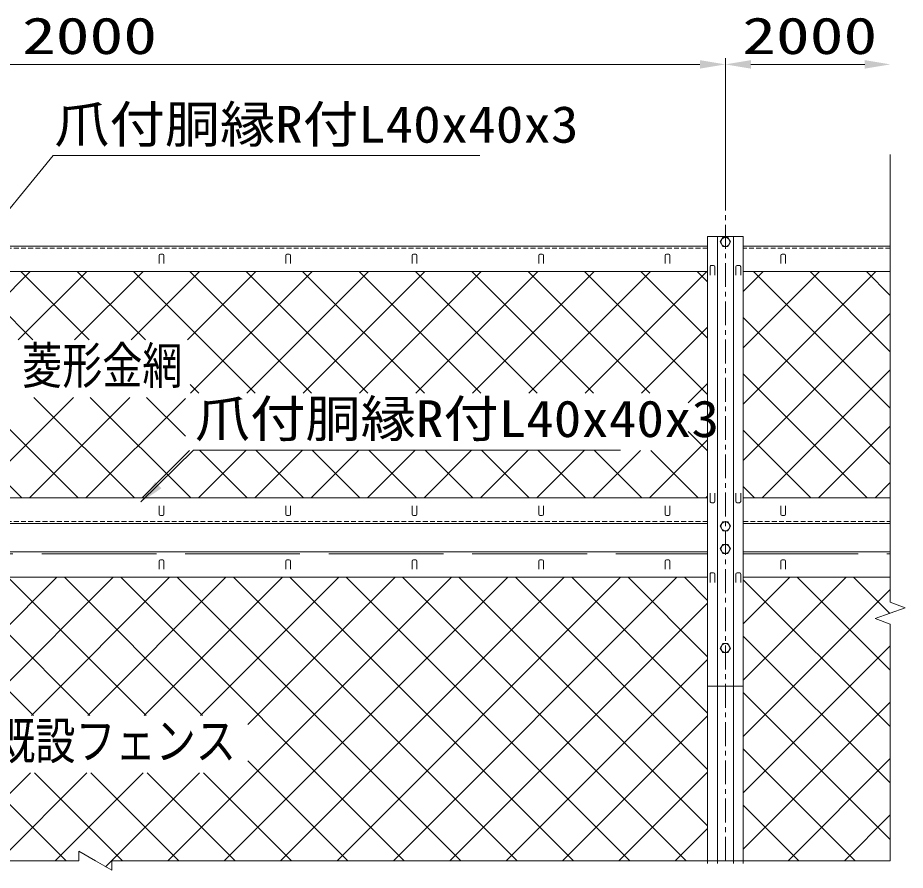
# Model space of a CAD drawing. Units: millimetres, scale not verified. Extents: x -4455 to 4455, y -3150 to 3150.
# Drawn here: x -2805 to -1413, y -1892 to -555 of the extents above; entities that cross this region are included whole.
import ezdxf
from ezdxf.enums import TextEntityAlignment as Align

# ---------------------------------------------------------------- set-up
doc = ezdxf.new("R2010")
doc.units = ezdxf.units.MM
doc.header["$LTSCALE"] = 30
for name, pattern in [('DASHED', [7.5, 6, -1.5]), ('USER1', [2, 1.25, -0.25, 0.25, -0.25]), ('USER3', [0.375, 0.25, -0.125])]:
    doc.linetypes.add(name, pattern=pattern)
for name, color, linetype, lineweight in [('0-1_net', 2, 'Continuous', 18), ('0-2_0', 1, 'Continuous', 18), ('0-3_2', 7, 'Continuous', 9), ('0-4_1', 7, 'Continuous', 9), ('0-5_center', 2, 'USER1', 18), ('0-6_柱', 7, 'Continuous', 9), ('0-9_EXTCNT-L', 4, 'Continuous', 18), ('0-A_既設net', 4, 'Continuous', 18)]:
    doc.layers.add(name, color=color, linetype=linetype, lineweight=lineweight)
doc.styles.add('ＭＳ ゴシック', font='')
doc.styles.get('ＭＳ ゴシック').set_extended_font_data('MS Gothic')

msp = doc.modelspace()

# ---------------------------------------------------------------- linework, layer by layer
at = {"layer": '0-1_net'}
for p, q in [((-2798.34, -1307.8), (-3153.34, -952.8)), ((-3139.86, -1307.8), (-2784.86, -952.8)), ((-2709.95, -1307.8), (-3064.95, -952.8)), ((-2780.89, -1060.09), (-2888.18, -952.8)), ((-2803.76, -1060.09), (-2696.47, -952.8)), ((-2692.5, -1060.09), (-2799.79, -952.8)), ((-2715.37, -1060.09), (-2608.08, -952.8)), ((-2604.11, -1060.09), (-2711.4, -952.8)), ((-2626.98, -1060.09), (-2519.69, -952.8)), ((-2432.2, -1143.62), (-2623.01, -952.8)), ((-2538.59, -1060.09), (-2431.3, -952.8)), ((-2343.81, -1143.62), (-2534.62, -952.8)), ((-2533.73, -1143.62), (-2342.91, -952.8)), ((-2255.42, -1143.62), (-2446.24, -952.8)), ((-2445.34, -1143.62), (-2254.53, -952.8)), ((-2167.03, -1143.62), (-2357.85, -952.8)), ((-2356.95, -1143.62), (-2166.14, -952.8)), ((-2078.64, -1143.62), (-2269.46, -952.8)), ((-2268.56, -1143.62), (-2077.75, -952.8)), ((-1990.26, -1143.62), (-2181.07, -952.8)), ((-2180.18, -1143.62), (-1989.36, -952.8)), ((-1901.87, -1143.62), (-2092.68, -952.8)), ((-2091.79, -1143.62), (-1900.97, -952.8)), ((-1813.48, -1143.62), (-2004.29, -952.8)), ((-2003.4, -1143.62), (-1812.58, -952.8)), ((-1723.03, -1145.67), (-1915.91, -952.8)), ((-1915.01, -1143.62), (-1724.2, -952.8)), ((-1723.03, -1057.28), (-1827.52, -952.8)), ((-1723.03, -968.9), (-1739.13, -952.8)), ((-1667.03, -984.03), (-1635.81, -952.8)), ((-1667.03, -1072.41), (-1547.42, -952.8)), ((-1667.03, -1160.8), (-1459.03, -952.8)), ((-1436.55, -1166.99), (-1650.74, -952.8)), ((-1436.55, -1078.6), (-1562.35, -952.8)), ((-1436.55, -990.21), (-1473.96, -952.8)), ((-1667.03, -1249.19), (-1436.55, -1018.71)), ((-1436.55, -1255.38), (-1667.03, -1024.9)), ((-1826.62, -1143.62), (-1723.03, -1040.03)), ((-1637.25, -1307.8), (-1436.55, -1107.1)), ((-1472.52, -1307.8), (-1667.03, -1113.28)), ((-2520.59, -1143.62), (-2534.36, -1129.84)), ((-1753.22, -1158.6), (-1723.03, -1128.41)), ((-2874.69, -1307.8), (-2716.98, -1150.09)), ((-2786.3, -1307.8), (-2628.59, -1150.09)), ((-2621.57, -1307.8), (-2779.28, -1150.09)), ((-2697.91, -1307.8), (-2541.79, -1151.68)), ((-2533.18, -1307.8), (-2690.89, -1150.09)), ((-2541.79, -1210.8), (-2602.5, -1150.09)), ((-1548.87, -1307.8), (-1436.55, -1195.48)), ((-1723.03, -1234.06), (-1753.22, -1203.87)), ((-1560.91, -1307.8), (-1667.03, -1201.67)), ((-1814.03, -1307.8), (-1723.03, -1216.8)), ((-2609.53, -1307.8), (-2535.34, -1233.62)), ((-2521.14, -1307.8), (-2446.95, -1233.62)), ((-2444.79, -1307.8), (-2518.97, -1233.62)), ((-2432.75, -1307.8), (-2358.56, -1233.62)), ((-2356.4, -1307.8), (-2430.59, -1233.62)), ((-2344.36, -1307.8), (-2270.18, -1233.62)), ((-2268.01, -1307.8), (-2342.2, -1233.62)), ((-2255.97, -1307.8), (-2181.79, -1233.62)), ((-2179.62, -1307.8), (-2253.81, -1233.62)), ((-2167.58, -1307.8), (-2093.4, -1233.62)), ((-2091.24, -1307.8), (-2165.42, -1233.62)), ((-2079.2, -1307.8), (-2005.01, -1233.62)), ((-2002.85, -1307.8), (-2077.03, -1233.62)), ((-1990.81, -1307.8), (-1916.62, -1233.62)), ((-1914.46, -1307.8), (-1988.64, -1233.62)), ((-1902.42, -1307.8), (-1828.23, -1233.62)), ((-1826.07, -1307.8), (-1900.26, -1233.62)), ((-1737.68, -1307.8), (-1811.87, -1233.62)), ((-1649.29, -1307.8), (-1667.03, -1290.06)), ((-1460.48, -1307.8), (-1436.55, -1283.87)), ((-1725.64, -1307.8), (-1723.03, -1305.19))]:
    msp.add_line(p, q, dxfattribs=at)
at = {"layer": '0-2_0'}
for p, q in [((-1695.03, -855.49), (-1695.03, -617.8)), ((-1695.03, -855.49), (-1695.03, -617.8)), ((-3655.03, -627.8), (-1735.03, -627.8)), ((-1655.03, -627.8), (-1476.55, -627.8))]:
    msp.add_line(p, q, dxfattribs=at)
at = {"layer": '0-2_0', "color": 7, "lineweight": 9}
for p, q in [((-1723.03, -912.8), (-3667.03, -912.8)), ((-1436.55, -912.8), (-1667.03, -912.8)), ((-1723.03, -952.8), (-3667.03, -952.8)), ((-1667.03, -952.8), (-1436.55, -952.8)), ((-1723.03, -1307.8), (-3667.03, -1307.8)), ((-1667.03, -1307.8), (-1436.55, -1307.8)), ((-1723.03, -1347.8), (-3667.03, -1347.8)), ((-1667.03, -1347.8), (-1436.55, -1347.8))]:
    msp.add_line(p, q, dxfattribs=at)
for points in [[(-2079.93, -770.9), (-2749.28, -770.9), (-2868.06, -916.14)], [(-1859.44, -1232.66), (-2528.79, -1232.66), (-2611.6, -1314.06)]]:
    msp.add_lwpolyline(points, dxfattribs=at)
at = {"layer": '0-2_0'}
for points in [[(-1735.03, -621.13), (-1695.03, -627.8), (-1735.03, -634.47)], [(-1655.03, -621.13), (-1695.03, -627.8), (-1655.03, -634.47)], [(-1476.55, -621.13), (-1436.55, -627.8), (-1476.55, -634.47)]]:
    msp.add_solid(points, dxfattribs=at)
at = {"layer": '0-2_0', "color": 7}
msp.add_solid([(-2613.04, -1315.45), (-2588.99, -1282.74), (-2579.37, -1292.76)], dxfattribs=at)
at = {"layer": '0-3_2'}
for p, q in [((-1699.03, -1345.37), (-1703.03, -1352.3)), ((-1691.03, -1345.37), (-1699.03, -1345.37)), ((-1703.03, -1352.3), (-1699.03, -1359.23)), ((-1699.03, -1359.23), (-1691.03, -1359.23))]:
    msp.add_line(p, q, dxfattribs=at)
at = {"layer": '0-3_2', "color": 3, "linetype": 'DASHED', "lineweight": 18}
for p, q in [((-3667.03, -1395.3), (-1723.03, -1395.3)), ((-1667.03, -1395.3), (-1436.55, -1395.3))]:
    msp.add_line(p, q, dxfattribs=at)
at = {"layer": '0-3_2'}
msp.add_lwpolyline([(-1703.03, -906.33), (-1699.03, -899.4), (-1691.03, -899.4), (-1687.03, -906.33), (-1691.03, -913.25), (-1699.03, -913.25)], close=True, dxfattribs=at)
msp.add_lwpolyline([(-1691.03, -1359.23), (-1687.03, -1352.3), (-1691.03, -1345.37)], dxfattribs=at)
for centre in [(-1695.03, -906.33), (-1695.03, -1352.3)]:
    msp.add_circle(centre, 6.93, dxfattribs=at)
at = {"layer": '0-4_1', "color": 4, "lineweight": 18}
for p, q in [((-1436.55, -769.23), (-1436.55, -1471.49)), ((-1436.55, -1505.69), (-1436.55, -1876.95))]:
    msp.add_line(p, q, dxfattribs=at)
at = {"layer": '0-4_1', "color": 3, "linetype": 'USER3', "lineweight": 18}
for p, q in [((-1723.03, -915.8), (-3667.03, -915.8)), ((-1436.55, -915.8), (-1667.03, -915.8)), ((-1723.03, -1344.73), (-3667.03, -1344.86)), ((-1667.03, -1344.73), (-1436.55, -1344.75))]:
    msp.add_line(p, q, dxfattribs=at)
at = {"layer": '0-4_1'}
for p, q in [((-2582.78, -940.3), (-2582.78, -927.3)), ((-2577.29, -925.3), (-2580.78, -925.3)), ((-2575.28, -940.3), (-2575.28, -927.3)), ((-2384.45, -940.3), (-2384.45, -927.3)), ((-2378.96, -925.3), (-2382.45, -925.3)), ((-2376.95, -940.3), (-2376.95, -927.3)), ((-2186.12, -940.3), (-2186.12, -927.3)), ((-2180.63, -925.3), (-2184.12, -925.3)), ((-2178.62, -940.3), (-2178.62, -927.3)), ((-1987.79, -940.3), (-1987.79, -927.3)), ((-1982.3, -925.3), (-1985.79, -925.3)), ((-1980.29, -940.3), (-1980.29, -927.3)), ((-1789.46, -940.3), (-1789.46, -927.3)), ((-1783.97, -925.3), (-1787.46, -925.3)), ((-1781.96, -940.3), (-1781.96, -927.3)), ((-1608.1, -940.3), (-1608.1, -927.3)), ((-1606.1, -925.3), (-1602.6, -925.3)), ((-1600.6, -940.3), (-1600.6, -927.3)), ((-1719.07, -958.32), (-1719.07, -945.32)), ((-1713.58, -943.32), (-1717.07, -943.32)), ((-1711.57, -958.32), (-1711.58, -945.32)), ((-1678.49, -958.32), (-1678.49, -945.32)), ((-1676.49, -943.32), (-1672.99, -943.32)), ((-1670.99, -958.32), (-1670.99, -945.32)), ((-1719.07, -1300.3), (-1719.07, -1313.3)), ((-1711.57, -1300.3), (-1711.58, -1313.3)), ((-1678.49, -1300.3), (-1678.49, -1313.3)), ((-1670.99, -1300.3), (-1670.99, -1313.3)), ((-2582.78, -1320.3), (-2582.78, -1333.3)), ((-2575.28, -1320.3), (-2575.28, -1333.3)), ((-2384.45, -1320.3), (-2384.45, -1333.3)), ((-2376.95, -1320.3), (-2376.95, -1333.3)), ((-2186.12, -1320.3), (-2186.12, -1333.3)), ((-2178.62, -1320.3), (-2178.62, -1333.3)), ((-1987.79, -1320.3), (-1987.79, -1333.3)), ((-1980.29, -1320.3), (-1980.29, -1333.3)), ((-1789.46, -1320.3), (-1789.46, -1333.3)), ((-1781.96, -1320.3), (-1781.96, -1333.3)), ((-1713.58, -1315.3), (-1717.07, -1315.3)), ((-1676.49, -1315.3), (-1672.99, -1315.3)), ((-1608.1, -1320.3), (-1608.1, -1333.3)), ((-1600.6, -1320.3), (-1600.6, -1333.3)), ((-2577.29, -1335.3), (-2580.78, -1335.3)), ((-2378.96, -1335.3), (-2382.45, -1335.3)), ((-2180.63, -1335.3), (-2184.12, -1335.3)), ((-1982.3, -1335.3), (-1985.79, -1335.3)), ((-1783.97, -1335.3), (-1787.46, -1335.3)), ((-1606.1, -1335.3), (-1602.6, -1335.3)), ((-3667.03, -1392.3), (-1723.03, -1392.3)), ((-2577.29, -1404.8), (-2580.78, -1404.8)), ((-2378.96, -1404.8), (-2382.45, -1404.8)), ((-2180.63, -1404.8), (-2184.12, -1404.8)), ((-1982.3, -1404.8), (-1985.79, -1404.8)), ((-1783.97, -1404.8), (-1787.46, -1404.8)), ((-1667.03, -1392.3), (-1436.55, -1392.3)), ((-1606.1, -1404.8), (-1602.6, -1404.8)), ((-2582.78, -1419.8), (-2582.78, -1406.8)), ((-2575.28, -1419.8), (-2575.28, -1406.8)), ((-2384.45, -1419.8), (-2384.45, -1406.8)), ((-2376.95, -1419.8), (-2376.95, -1406.8)), ((-2186.12, -1419.8), (-2186.12, -1406.8)), ((-2178.62, -1419.8), (-2178.62, -1406.8)), ((-1987.79, -1419.8), (-1987.79, -1406.8)), ((-1980.29, -1419.8), (-1980.29, -1406.8)), ((-1789.46, -1419.8), (-1789.46, -1406.8)), ((-1781.96, -1419.8), (-1781.96, -1406.8)), ((-1608.1, -1419.8), (-1608.1, -1406.8)), ((-1600.6, -1419.8), (-1600.6, -1406.8)), ((-3667.03, -1432.3), (-1723.03, -1432.3)), ((-1667.03, -1432.3), (-1436.55, -1432.3))]:
    msp.add_line(p, q, dxfattribs=at)
at = {"layer": '0-4_1', "color": 4, "lineweight": 18}
msp.add_lwpolyline([(-1436.55, -1505.69), (-1460.04, -1497.14), (-1413.06, -1480.04), (-1436.55, -1471.49)], dxfattribs=at)
at = {"layer": '0-4_1'}
for centre, start, end in [((-2580.78, -927.3), 90, 180), ((-2577.28, -927.3), 0.00008, 90), ((-2382.45, -927.3), 90, 180), ((-2378.95, -927.3), 0.00008, 90), ((-2184.12, -927.3), 90, 180), ((-2180.62, -927.3), 0.00008, 90), ((-1985.79, -927.3), 90, 180), ((-1982.29, -927.3), 0.00008, 90), ((-1787.46, -927.3), 90, 180), ((-1783.96, -927.3), 0.00008, 90), ((-1606.1, -927.3), 90, 179.99992), ((-1602.6, -927.3), 0, 90), ((-1717.07, -945.32), 89.99988, 180), ((-1713.58, -945.32), 0.00003, 90), ((-1676.49, -945.32), 90, 180), ((-1672.99, -945.32), 359.99989, 90), ((-1717.07, -1313.3), 180, 270.00012), ((-1713.58, -1313.3), 270, 359.99997), ((-1676.49, -1313.3), 180, 270), ((-1672.99, -1313.3), 270, 0.00011), ((-2580.78, -1333.3), 180, 270), ((-2577.28, -1333.3), 270, 359.99992), ((-2382.45, -1333.3), 180, 270), ((-2378.95, -1333.3), 270, 359.99992), ((-2184.12, -1333.3), 180, 270), ((-2180.62, -1333.3), 270, 359.99992), ((-1985.79, -1333.3), 180, 270), ((-1982.29, -1333.3), 270, 359.99992), ((-1787.46, -1333.3), 180, 270), ((-1783.96, -1333.3), 270, 359.99992), ((-1606.1, -1333.3), 180.00008, 270), ((-1602.6, -1333.3), 270, 0), ((-2580.78, -1406.8), 90, 180), ((-2577.28, -1406.8), 0.00008, 90), ((-2382.45, -1406.8), 90, 180), ((-2378.95, -1406.8), 0.00008, 90), ((-2184.12, -1406.8), 90, 180), ((-2180.62, -1406.8), 0.00008, 90), ((-1985.79, -1406.8), 90, 180), ((-1982.29, -1406.8), 0.00008, 90), ((-1787.46, -1406.8), 90, 180), ((-1783.96, -1406.8), 0.00008, 90), ((-1606.1, -1406.8), 90, 179.99992), ((-1602.6, -1406.8), 0, 90)]:
    msp.add_arc(centre, 2, start, end, dxfattribs=at)
at = {"layer": '0-5_center'}
msp.add_line((-1695.03, -1876.95), (-1695.03, -855.49), dxfattribs=at)
at = {"layer": '0-6_柱'}
for p, q in [((-1723.03, -1603.3), (-1723.03, -897.8)), ((-1667.03, -897.8), (-1723.03, -897.8)), ((-1707.53, -1603.3), (-1707.53, -897.8)), ((-1682.53, -1603.3), (-1682.53, -897.8)), ((-1667.03, -1603.3), (-1667.03, -897.8)), ((-1699.03, -1380.87), (-1703.03, -1387.8)), ((-1703.03, -1387.8), (-1699.03, -1394.73)), ((-1691.03, -1380.87), (-1699.03, -1380.87)), ((-1699.03, -1394.73), (-1691.03, -1394.73)), ((-1719.07, -1440.3), (-1719.07, -1427.3)), ((-1713.58, -1425.3), (-1717.07, -1425.3)), ((-1711.57, -1440.3), (-1711.58, -1427.3)), ((-1678.49, -1440.3), (-1678.49, -1427.3)), ((-1676.49, -1425.3), (-1672.99, -1425.3)), ((-1670.99, -1440.3), (-1670.99, -1427.3)), ((-1699.03, -1536.37), (-1703.03, -1543.3)), ((-1703.03, -1543.3), (-1699.03, -1550.23)), ((-1691.03, -1536.37), (-1699.03, -1536.37)), ((-1699.03, -1550.23), (-1691.03, -1550.23)), ((-1723.03, -1603.3), (-1667.03, -1603.3))]:
    msp.add_line(p, q, dxfattribs=at)
at = {"layer": '0-6_柱', "color": 1, "lineweight": 18}
for p, q in [((-1723.03, -1603.3), (-1723.03, -1881.23)), ((-1707.53, -1603.3), (-1707.53, -1881.23)), ((-1682.53, -1603.3), (-1682.53, -1881.23)), ((-1667.03, -1603.3), (-1667.03, -1881.23))]:
    msp.add_line(p, q, dxfattribs=at)
at = {"layer": '0-6_柱'}
for points in [[(-1691.03, -1394.73), (-1687.03, -1387.8), (-1691.03, -1380.87)], [(-1691.03, -1550.23), (-1687.03, -1543.3), (-1691.03, -1536.37)]]:
    msp.add_lwpolyline(points, dxfattribs=at)
for centre in [(-1695.03, -1387.8), (-1695.03, -1543.3)]:
    msp.add_circle(centre, 6.93, dxfattribs=at)
for centre, start, end in [((-1717.07, -1427.3), 90, 180.00012), ((-1713.58, -1427.3), 0, 90), ((-1676.49, -1427.3), 90, 179.99997), ((-1672.99, -1427.3), 0, 90.0001)]:
    msp.add_arc(centre, 2, start, end, dxfattribs=at)
at = {"layer": '0-9_EXTCNT-L'}
for p, q in [((-3948.67, -1876.95), (-2708.66, -1876.95)), ((-2682.88, -1876.95), (-2657.09, -1891.84)), ((-2657.09, -1876.95), (-1436.55, -1876.95)), ((-2657.09, -1891.84), (-2657.09, -1876.95))]:
    msp.add_line(p, q, dxfattribs=at)
msp.add_lwpolyline([(-2682.88, -1876.95), (-2708.66, -1862.06), (-2708.66, -1876.95)], dxfattribs=at)
at = {"layer": '0-A_既設net'}
for p, q in [((-3187.88, -1876.95), (-2743.23, -1432.3)), ((-2728.78, -1876.95), (-3173.43, -1432.3)), ((-3099.49, -1876.95), (-2654.84, -1432.3)), ((-2780.09, -1648.86), (-2996.65, -1432.3)), ((-2691.7, -1648.86), (-2908.26, -1432.3)), ((-2603.31, -1648.86), (-2819.87, -1432.3)), ((-2783.01, -1648.86), (-2566.45, -1432.3)), ((-2514.92, -1648.86), (-2731.48, -1432.3)), ((-2694.63, -1648.86), (-2478.06, -1432.3)), ((-2198.45, -1876.95), (-2643.1, -1432.3)), ((-2606.24, -1648.86), (-2389.68, -1432.3)), ((-2569.16, -1876.95), (-2124.51, -1432.3)), ((-2110.06, -1876.95), (-2554.71, -1432.3)), ((-2517.85, -1648.86), (-2301.29, -1432.3)), ((-2480.77, -1876.95), (-2036.12, -1432.3)), ((-2021.67, -1876.95), (-2466.32, -1432.3)), ((-2443.74, -1663.14), (-2212.9, -1432.3)), ((-2392.38, -1876.95), (-1947.73, -1432.3)), ((-1933.28, -1876.95), (-2377.93, -1432.3)), ((-2304, -1876.95), (-1859.35, -1432.3)), ((-1844.89, -1876.95), (-2289.54, -1432.3)), ((-2215.61, -1876.95), (-1770.96, -1432.3)), ((-1756.5, -1876.95), (-2201.15, -1432.3)), ((-1723.03, -1822.03), (-2112.77, -1432.3)), ((-1723.03, -1733.64), (-2024.38, -1432.3)), ((-1723.03, -1645.26), (-1935.99, -1432.3)), ((-1723.03, -1556.87), (-1847.6, -1432.3)), ((-1723.03, -1468.48), (-1759.21, -1432.3)), ((-1667.03, -1505.15), (-1594.18, -1432.3)), ((-1667.03, -1593.54), (-1505.79, -1432.3)), ((-1436.55, -1578.19), (-1582.43, -1432.3)), ((-1437.44, -1488.91), (-1494.05, -1432.3)), ((-1436.55, -1666.57), (-1667.03, -1436.09)), ((-1667.03, -1681.93), (-1436.55, -1451.45)), ((-2127.22, -1876.95), (-1723.03, -1472.76)), ((-1436.55, -1754.96), (-1667.03, -1524.48)), ((-1667.03, -1770.32), (-1436.55, -1539.83)), ((-2038.83, -1876.95), (-1723.03, -1561.15)), ((-1436.55, -1843.35), (-1667.03, -1612.87)), ((-1667.03, -1858.71), (-1436.55, -1628.22)), ((-1950.44, -1876.95), (-1723.03, -1649.54)), ((-1491.34, -1876.95), (-1667.03, -1701.26)), ((-2286.83, -1876.95), (-2443.74, -1720.05)), ((-1596.89, -1876.95), (-1436.55, -1716.61)), ((-2922.71, -1876.95), (-2784.63, -1738.86)), ((-2834.33, -1876.95), (-2696.24, -1738.86)), ((-2640.39, -1876.95), (-2778.48, -1738.86)), ((-2745.94, -1876.95), (-2607.85, -1738.86)), ((-2552, -1876.95), (-2690.09, -1738.86)), ((-2666.82, -1886.22), (-2519.46, -1738.86)), ((-2463.61, -1876.95), (-2601.7, -1738.86)), ((-2375.22, -1876.95), (-2513.31, -1738.86)), ((-1862.05, -1876.95), (-1723.03, -1737.93)), ((-1579.73, -1876.95), (-1667.03, -1789.64)), ((-1508.5, -1876.95), (-1436.55, -1805)), ((-1773.67, -1876.95), (-1723.03, -1826.32))]:
    msp.add_line(p, q, dxfattribs=at)

# ---------------------------------------------------------------- texts
at = {"layer": '0-2_0', "color": 3, "style": 'ＭＳ ゴシック'}
for s, height, width, p in [('2000', 57.62, 1.35, (-2797.89, -628.9)), ('2000', 57.62, 1.35, (-1668.65, -628.9)), ('爪付胴縁R付L40x40x3', 57.73, 1.1, (-2747.28, -767.96)), ('菱形金網', 57.62, 0.8, (-2797.76, -1146.19)), ('爪付胴縁R付L40x40x3', 57.73, 1.1, (-2526.79, -1229.72)), ('既設フェンス', 57.62, 0.8, (-2839.82, -1734.96))]:
    msp.add_text(s, height=height, dxfattribs=dict(at, width=width)).set_placement(p, align=Align.BOTTOM_LEFT)

doc.saveas('drawing.dxf')
